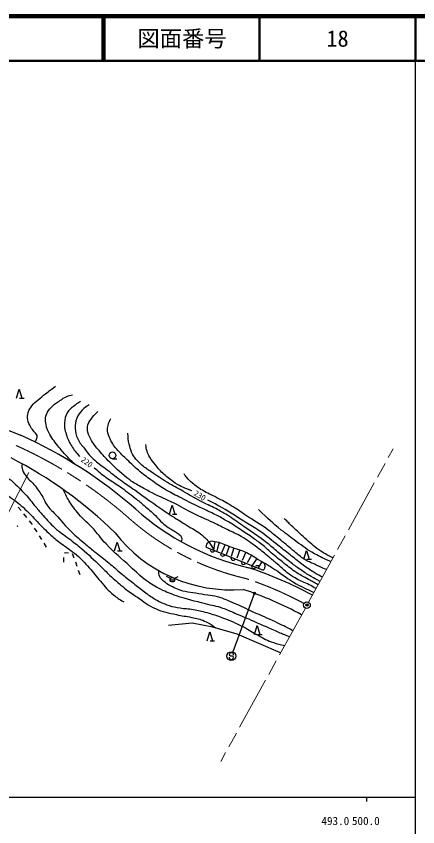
# Model space of a CAD drawing. Units: millimetres, scale not verified. Extents: x 40000 to 680000, y 20000 to 380000.
# Drawn here: x 489417 to 579500, y 198357 to 380000 of the extents above; entities that cross this region are included whole.
import ezdxf
from ezdxf.enums import TextEntityAlignment as Align

# ---------------------------------------------------------------- set-up
doc = ezdxf.new("R2010")
doc.units = ezdxf.units.MM
doc.header["$LTSCALE"] = 1000
doc.header["$PDMODE"] = 32
doc.header["$PDSIZE"] = 500
doc.linetypes.add('CHAIN', pattern=[18.5, 12, -1.5, 3.5, -1.5])
for name, color, linetype, lineweight in [('S-BGD', 7, 'Continuous', 25), ('S-BMK', 2, 'CHAIN', 13), ('S-BMK-SRVR', 3, 'Continuous', 25), ('S-STR-HTXT', 7, 'Continuous', 13), ('S-STR-STRC', 7, 'Continuous', 25), ('S-TTL', 2, 'Continuous', 140), ('S-TTL-BAND', 7, 'Continuous', 25), ('S-TTL-LINE', 7, 'Continuous', 50)]:
    doc.layers.add(name, color=color, linetype=linetype, lineweight=lineweight)
doc.layers.add('S-OTRS', color=6, linetype='Continuous')
doc.layers.add('S-TTL-TXT', color=7, linetype='Continuous')
doc.styles.add('ＭＳ ゴシック', font='')
doc.styles.get('ＭＳ ゴシック').set_extended_font_data('MS Gothic')

msp = doc.modelspace()

# ---------------------------------------------------------------- linework, layer by layer
at = {"layer": 'S-BGD'}
for p, q in [((453379, 301039), (490396, 286086)), ((489492, 294409), (490092, 296409)), ((490092, 296409), (490692, 294409)), ((490192, 294409), (491192, 294409)), ((511017, 280844), (512017, 280844)), ((490507, 269235), (489875, 270010)), ((523768, 268443), (524368, 270443)), ((524368, 270443), (524968, 268443)), ((491770, 267684), (491139, 268460)), ((524468, 268443), (525468, 268443)), ((489636, 265851), (489718, 265673)), ((492992, 266185), (492402, 266909)), ((493027, 266129), (492992, 266185)), ((494084, 264431), (493556, 265280)), ((495141, 262733), (494612, 263582)), ((496198, 261035), (495669, 261884)), ((511476, 260173), (512076, 262173)), ((512076, 262173), (512676, 260173)), ((532651, 262231), (533704, 260572)), ((533977, 262317), (533672, 260367)), ((534980, 262103), (534392, 260192)), ((536254, 261590), (535455, 259756)), ((500290, 259774), (500229, 259623)), ((501125, 259706), (500290, 259774)), ((512176, 260173), (513176, 260173)), ((532045, 261019), (544850, 255886)), ((537211, 261201), (536517, 259326)), ((538248, 260851), (537627, 258950)), ((539576, 260414), (538915, 258526)), ((540951, 259870), (540139, 258042)), ((553920, 258292), (554520, 260292)), ((554520, 260292), (555120, 258292)), ((500018, 258668), (500063, 257669)), ((502423, 258583), (502034, 259505)), ((542191, 259253), (541211, 257509)), ((543396, 258487), (542268, 256836)), ((554620, 258292), (555620, 258292)), ((503105, 256704), (502781, 257650)), ((543967, 256871), (543198, 256837)), ((544524, 257822), (543667, 256360)), ((503752, 254812), (503428, 255758)), ((524011, 253963), (523145, 254463)), ((524877, 253963), (525743, 254463)), ((523944, 253713), (524944, 253713)), ((528915, 244006), (523611, 243450)), ((533516, 243127), (528915, 244006)), ((542869, 241441), (543469, 243441)), ((543469, 243441), (544069, 241441)), ((532219, 240040), (532819, 242040)), ((532819, 242040), (533419, 240040)), ((538997, 241515), (533516, 243127)), ((532919, 240040), (533919, 240040)), ((548715, 237302), (538997, 241515)), ((543569, 241441), (544569, 241441))]:
    msp.add_line(p, q, dxfattribs=at)
for centre, radius in [((511017, 281594), 750), ((524444, 253713), 500)]:
    msp.add_circle(centre, radius, dxfattribs=at)
for centre, radius, start, end in [((448564, 192511), 102500, 48.69883, 65.91333), ((444269, 195167), 96468, 45.73973, 62.84722), ((554468, 312444), 57500, 228.29799, 257.07026), ((537733, 284528), 33077, 217.798, 274.52588), ((533437, 260461), 500, 158.15411, 338.15411), ((535758, 259531), 500, 158.15411, 338.15411), ((538078, 258601), 500, 158.15411, 338.15411), ((540399, 257670), 500, 158.15411, 338.15411), ((516252, 178457), 81964, 61.1157, 71.98369), ((542719, 256740), 500, 158.15411, 338.15411), ((516252, 178457), 76964, 61.1157, 71.75886)]:
    msp.add_arc(centre, radius, start, end, dxfattribs=at)
for points, knots in [([(423912, 302881), (424362, 302443), (424588, 302250), (425121, 302022), (425753, 301752), (426188, 301909), (426869, 301814), (428060, 301649), (428728, 301550), (429907, 301315), (431373, 301022), (432169, 300748), (433611, 300357), (435519, 299840), (436575, 299504), (438481, 298984), (439679, 298657), (440379, 298572), (441561, 298193), (444161, 297358), (445634, 296911), (448137, 295820), (449797, 295097), (450682, 294594), (452300, 293781), (453872, 292991), (454754, 292549), (456295, 291700), (457610, 290976), (458364, 290598), (459625, 289785), (461529, 288559), (462459, 287671), (464370, 286456), (465912, 285475), (466902, 285139), (468449, 284166), (469900, 283254), (470601, 282576), (472028, 281627), (473524, 280634), (474397, 280130), (475941, 279213), (477387, 278354), (478218, 277910), (479687, 277091), (481612, 276017), (482742, 275507), (484640, 274385), (486030, 273563), (486829, 273128), (488136, 272179), (489455, 271222), (490181, 270659), (491383, 269557), (492501, 268531), (493021, 267847), (494088, 266768), (495276, 265567), (495915, 264864), (497168, 263730), (498051, 262931), (498601, 262547), (499540, 261815), (500851, 260794), (501708, 260376), (502953, 259276), (504134, 258234), (504725, 257571), (505784, 256405), (506823, 255259), (507296, 254523), (508323, 253366), (509414, 252136), (509943, 251344), (511236, 250328), (512083, 249662), (512434, 249419), (513525, 248788)], [0, 0, 0, 0, 1, 1, 1, 2, 2, 2, 3, 3, 3, 4, 4, 4, 5, 5, 5, 6, 6, 6, 7, 7, 7, 8, 8, 8, 9, 9, 9, 10, 10, 10, 11, 11, 11, 12, 12, 12, 13, 13, 13, 14, 14, 14, 15, 15, 15, 16, 16, 16, 17, 17, 17, 18, 18, 18, 19, 19, 19, 20, 20, 20, 21, 21, 21, 22, 22, 22, 23, 23, 23, 24, 24, 24, 25, 25, 25, 26, 26, 26, 26]), ([(493615, 284580), (493811, 284824), (493892, 284936), (493991, 285202), (494106, 285508), (494191, 285721), (494091, 286033), (493967, 286421), (493703, 286536), (493460, 286864), (493155, 287274), (492947, 287482), (492695, 287927), (492362, 288514), (492135, 288855), (492030, 289522), (491930, 290164), (491921, 290559), (492097, 291184), (492283, 291844), (492547, 292166), (492961, 292713), (493409, 293306), (493770, 293546), (494324, 294042), (494957, 294609), (495351, 294880), (496019, 295405), (496878, 296081), (497162, 296290), (498245, 297100)], [0, 0, 0, 0, 1, 1, 1, 2, 2, 2, 3, 3, 3, 4, 4, 4, 5, 5, 5, 6, 6, 6, 7, 7, 7, 8, 8, 8, 9, 9, 9, 10, 10, 10, 10]), ([(502503, 279670), (501643, 280476), (501404, 280709), (500738, 281413), (499916, 282283), (499468, 282786), (498744, 283739), (497901, 284849), (497359, 285444), (496750, 286697), (496301, 287621), (496099, 288199), (496019, 289223), (495972, 289824), (495992, 290194), (496218, 290752), (496512, 291480), (496809, 291843), (497348, 292414), (497990, 293093), (498469, 293351), (499242, 293876), (499815, 294265), (500132, 294508), (500771, 294773), (501249, 294971), (501447, 295032), (502034, 295172)], [0, 0, 0, 0, 1, 1, 1, 2, 2, 2, 3, 3, 3, 4, 4, 4, 5, 5, 5, 6, 6, 6, 7, 7, 7, 8, 8, 8, 9, 9, 9, 9]), ([(503862, 293643), (503086, 293195), (502820, 293041), (502234, 292547), (501644, 292050), (501240, 291795), (500871, 291118), (500439, 290323), (500287, 289794), (500239, 288891), (500177, 287706), (500423, 287034), (500771, 285900), (501055, 284973), (501373, 284507), (501868, 283673), (502453, 282688), (502748, 282357), (503616, 281318)], [0, 0, 0, 0, 1, 1, 1, 2, 2, 2, 3, 3, 3, 4, 4, 4, 5, 5, 5, 6, 6, 6, 6]), ([(505776, 292947), (505041, 292463), (504769, 292274), (504238, 291716), (503652, 291102), (503312, 290717), (503006, 289926), (502687, 289099), (502599, 288572), (502643, 287687), (502690, 286732), (502827, 286177), (503230, 285309), (503669, 284366), (504074, 283919), (504713, 283099), (505550, 282024), (506025, 281411), (507035, 280497), (508047, 279581), (508722, 279199), (509805, 278370), (511093, 277384), (511800, 276812), (513107, 275852), (514221, 275034), (514888, 274635), (516017, 273837), (517961, 272463), (519015, 271644), (520969, 270284), (522308, 269352), (523067, 268844), (524439, 267962), (525739, 267125), (526487, 266686), (527796, 265863), (528957, 265134), (529698, 264852), (530762, 263989), (531569, 263334), (531860, 263054), (532696, 262160)], [0, 0, 0, 0, 1, 1, 1, 2, 2, 2, 3, 3, 3, 4, 4, 4, 5, 5, 5, 6, 6, 6, 7, 7, 7, 8, 8, 8, 9, 9, 9, 10, 10, 10, 11, 11, 11, 12, 12, 12, 13, 13, 13, 14, 14, 14, 14]), ([(463163, 291526), (463704, 290717), (463949, 290438), (464555, 289834), (465586, 288809), (466428, 288549), (467693, 287832), (468971, 287107), (469723, 286767), (471031, 286096), (472499, 285343), (473319, 284915), (474803, 284193), (475889, 283666), (476531, 283441), (477607, 282892), (478854, 282254), (479515, 281827), (480744, 281156), (482070, 280431), (482906, 280178), (484149, 279320), (485085, 278674), (485469, 278133), (486352, 277417), (487191, 276738), (487744, 276461), (488555, 275748), (489747, 274702), (490352, 274045), (491426, 272878), (492396, 271822), (492870, 271169), (493796, 270074), (494434, 269318), (494774, 268879), (495431, 268138), (496429, 267013), (496943, 266331), (498068, 265334), (499231, 264303), (500007, 263878), (501239, 262931), (502352, 262076), (503017, 261648), (504076, 260728), (505817, 259215), (506710, 258277), (508382, 256689), (509325, 255793), (509828, 255265), (510786, 254386), (511902, 253360), (512537, 252793), (513723, 251849), (514813, 250982), (515470, 250555), (516627, 249779), (518174, 248742), (518965, 248004), (520666, 247243), (522398, 246467), (523490, 246337), (525339, 245907), (526669, 245598), (527444, 245572), (528777, 245273), (529925, 245015), (530606, 244951), (531681, 244472), (532710, 244014), (533100, 243727), (534128, 242947)], [0, 0, 0, 0, 1, 1, 1, 2, 2, 2, 3, 3, 3, 4, 4, 4, 5, 5, 5, 6, 6, 6, 7, 7, 7, 8, 8, 8, 9, 9, 9, 10, 10, 10, 11, 11, 11, 12, 12, 12, 13, 13, 13, 14, 14, 14, 15, 15, 15, 16, 16, 16, 17, 17, 17, 18, 18, 18, 19, 19, 19, 20, 20, 20, 21, 21, 21, 22, 22, 22, 23, 23, 23, 24, 24, 24, 24]), ([(556684, 251748), (555946, 252170), (555741, 252278), (555126, 252601), (554044, 253169), (553359, 253334), (552299, 253943), (551411, 254453), (550909, 254744), (550100, 255371), (549238, 256039), (548840, 256514), (548015, 257227), (547290, 257854), (546869, 258189), (546130, 258798), (545108, 259640), (544563, 260148), (543502, 260940), (542127, 261968), (541353, 262550), (539875, 263425), (538755, 264088), (538044, 264306), (536876, 264882), (535601, 265510), (534903, 265896), (533620, 266510), (531905, 267330), (530900, 267698), (529194, 268537), (527456, 269392), (526552, 270006), (524824, 270879), (522935, 271834), (521800, 272210), (519911, 273164), (518891, 273679), (518328, 273987), (517341, 274564), (516376, 275127), (515802, 275399), (514913, 276077), (513047, 277502), (512071, 278398), (510401, 280047), (509418, 281018), (508895, 281592), (508002, 282646), (507295, 283480), (506908, 283965), (506345, 284902), (505936, 285583), (505688, 285983), (505517, 286759), (505378, 287391), (505326, 287797), (505517, 288415), (505750, 289170), (506058, 289535), (506545, 290158), (506954, 290680), (507144, 290867), (507716, 291386)], [0, 0, 0, 0, 1, 1, 1, 2, 2, 2, 3, 3, 3, 4, 4, 4, 5, 5, 5, 6, 6, 6, 7, 7, 7, 8, 8, 8, 9, 9, 9, 10, 10, 10, 11, 11, 11, 12, 12, 12, 13, 13, 13, 14, 14, 14, 15, 15, 15, 16, 16, 16, 17, 17, 17, 18, 18, 18, 19, 19, 19, 20, 20, 20, 21, 21, 21, 21]), ([(557157, 252604), (556093, 253184), (555822, 253331), (554971, 253804), (553939, 254376), (553329, 254645), (552338, 255285), (551188, 256027), (550618, 256549), (549540, 257391), (548381, 258297), (547729, 258803), (546611, 259761), (545782, 260471), (545390, 260954), (544538, 261637), (543689, 262317), (543162, 262630), (542267, 263249), (541132, 264034), (540498, 264477), (539338, 265224), (538120, 266008), (537435, 266446), (536178, 267166), (535205, 267723), (534645, 268009), (533644, 268515), (532705, 268990), (532156, 269208), (531209, 269667), (529325, 270579), (528265, 271080), (526404, 272037), (525084, 272715), (524327, 273064), (523047, 273814), (521837, 274522), (521197, 274981), (520052, 275789), (518919, 276587), (518288, 277043), (517221, 277928), (516178, 278793), (515636, 279329), (514654, 280264), (513693, 281180), (513113, 281657), (512252, 282667), (511454, 283603), (511033, 284171), (510474, 285267), (510133, 285937), (509990, 286361), (509915, 287110), (509869, 287573), (509949, 287840), (510047, 288295), (510184, 288932), (510332, 289173), (510672, 289842)], [0, 0, 0, 0, 1, 1, 1, 2, 2, 2, 3, 3, 3, 4, 4, 4, 5, 5, 5, 6, 6, 6, 7, 7, 7, 8, 8, 8, 9, 9, 9, 10, 10, 10, 11, 11, 11, 12, 12, 12, 13, 13, 13, 14, 14, 14, 15, 15, 15, 16, 16, 16, 17, 17, 17, 18, 18, 18, 19, 19, 19, 20, 20, 20, 20]), ([(557566, 253346), (556605, 253843), (556341, 253987), (555576, 254433), (554609, 254998), (554085, 255346), (553162, 255979), (552337, 256545), (551894, 256888), (551101, 257498), (550563, 257911), (550273, 258156), (549745, 258583), (549107, 259098), (548750, 259388), (548118, 259911), (547168, 260698), (546676, 261187), (545704, 261945), (544658, 262761), (544045, 263183), (542965, 263952), (541886, 264721), (541265, 265129), (540172, 265878), (538851, 266783), (538138, 267332), (536782, 268183), (535794, 268803), (535210, 269103), (534178, 269647), (532863, 270342), (532076, 270634), (530761, 271329), (529188, 272160), (528353, 272708), (526802, 273580), (525450, 274340), (524652, 274694), (523330, 275505), (521883, 276394), (521095, 276928), (519696, 277892), (518866, 278464), (518380, 278761), (517608, 279410), (517041, 279888), (516743, 280188), (516279, 280766), (515827, 281331), (515596, 281678), (515303, 282339), (515011, 282998), (514922, 283400), (514761, 284102), (514546, 285037), (514547, 285414), (514489, 286543)], [0, 0, 0, 0, 1, 1, 1, 2, 2, 2, 3, 3, 3, 4, 4, 4, 5, 5, 5, 6, 6, 6, 7, 7, 7, 8, 8, 8, 9, 9, 9, 10, 10, 10, 11, 11, 11, 12, 12, 12, 13, 13, 13, 14, 14, 14, 15, 15, 15, 16, 16, 16, 17, 17, 17, 18, 18, 18, 19, 19, 19, 19]), ([(528846, 273668), (527089, 274322), (526456, 274518), (525100, 275383), (524050, 276053), (523510, 276508), (522580, 277336), (521741, 278083), (521343, 278581), (520627, 279446), (520099, 280086), (519820, 280464), (519399, 281179), (519102, 281681), (518949, 281978), (518769, 282533), (518583, 283105), (518559, 283353), (518485, 284045)], [0, 0, 0, 0, 1, 1, 1, 2, 2, 2, 3, 3, 3, 4, 4, 4, 5, 5, 5, 6, 6, 6, 6]), ([(490720, 279715), (490684, 279116), (490685, 278844), (490834, 278316), (491015, 277677), (491305, 277385), (491709, 276859), (492383, 275980), (492950, 275649), (493640, 274782), (494399, 273827), (494773, 273248), (495389, 272195), (495761, 271557), (495841, 271125), (496263, 270519), (496920, 269577), (497456, 269181), (498230, 268333), (499629, 266801), (500354, 265885), (501837, 264434), (502933, 263363), (503621, 262841), (504789, 261848), (505589, 261166), (506047, 260795), (506865, 260135), (508033, 259193), (508733, 258723), (509889, 257767), (510947, 256893), (511496, 256352), (512549, 255472), (513629, 254570), (514252, 254087), (515354, 253213), (516331, 252438), (516869, 251991), (517868, 251245), (518777, 250568), (519266, 250154), (520237, 249569), (521518, 248797), (522287, 248427), (523698, 247930), (524630, 247601), (525201, 247584), (526175, 247420), (527321, 247227), (527981, 247249), (529127, 247055), (530335, 246851), (531005, 246686), (532187, 246363), (533576, 245984), (534341, 245714), (535685, 245197), (537553, 244478), (538603, 244068), (540385, 243157), (541702, 242484), (542360, 241960), (543664, 241262), (544983, 240556), (545703, 240086), (547125, 239623), (548091, 239309), (548474, 239209), (549649, 238994)], [0, 0, 0, 0, 1, 1, 1, 2, 2, 2, 3, 3, 3, 4, 4, 4, 5, 5, 5, 6, 6, 6, 7, 7, 7, 8, 8, 8, 9, 9, 9, 10, 10, 10, 11, 11, 11, 12, 12, 12, 13, 13, 13, 14, 14, 14, 15, 15, 15, 16, 16, 16, 17, 17, 17, 18, 18, 18, 19, 19, 19, 20, 20, 20, 21, 21, 21, 22, 22, 22, 23, 23, 23, 23]), ([(506934, 278807), (508293, 277621), (508689, 277258), (509911, 276395), (510917, 275684), (511567, 275415), (512570, 274700), (513994, 273683), (514755, 273063), (516126, 271974), (516899, 271360), (517337, 271022), (518087, 270379), (519099, 269511), (519683, 269042), (520646, 268119), (521295, 267497), (521567, 267054), (522241, 266457), (522711, 266041), (522986, 265816), (523504, 265460), (523931, 265167), (524196, 265040), (524634, 264762), (525014, 264521), (525233, 264395), (525598, 264131), (525897, 263915), (526109, 263829), (526329, 263533), (526500, 263302), (526564, 263122), (526561, 262835), (526559, 262600), (526517, 262480), (526415, 262252)], [0, 0, 0, 0, 1, 1, 1, 2, 2, 2, 3, 3, 3, 4, 4, 4, 5, 5, 5, 6, 6, 6, 7, 7, 7, 8, 8, 8, 9, 9, 9, 10, 10, 10, 11, 11, 11, 12, 12, 12, 12]), ([(559020, 255982), (557737, 256548), (557402, 256695), (556376, 257178), (555460, 257609), (554910, 257784), (554046, 258312), (553117, 258878), (552689, 259331), (551841, 260013), (550615, 260997), (549968, 261597), (548754, 262595), (547598, 263546), (546968, 264103), (545762, 264989), (543914, 266347), (542763, 266940), (540848, 268202), (539603, 269022), (538944, 269542), (537667, 270312), (536436, 271055), (535724, 271433), (534454, 272107), (533186, 272781), (532415, 273046), (531179, 273777), (530259, 274320), (529774, 274681), (528942, 275352), (528401, 275789), (528119, 276070), (527682, 276612), (527434, 276920), (527343, 277036), (527084, 277431)], [0, 0, 0, 0, 1, 1, 1, 2, 2, 2, 3, 3, 3, 4, 4, 4, 5, 5, 5, 6, 6, 6, 7, 7, 7, 8, 8, 8, 9, 9, 9, 10, 10, 10, 11, 11, 11, 12, 12, 12, 12]), ([(550706, 240912), (549550, 241395), (549255, 241522), (548327, 241918), (546153, 242847), (544959, 243420), (542789, 244359), (541116, 245084), (540171, 245473), (538490, 246181), (537438, 246624), (536878, 246950), (535794, 247310), (534304, 247806), (533413, 247891), (531896, 248294), (529326, 248977), (527844, 249231), (525337, 250116), (523929, 250613), (523140, 250908), (521803, 251573), (520477, 252233), (519763, 252676), (518561, 253541), (517079, 254606), (516414, 255411), (515063, 256638), (512893, 258607), (511572, 259606), (509561, 261738), (508265, 263113), (507761, 264080), (506465, 265455), (505491, 266487), (504772, 266897), (503841, 267969), (502836, 269127), (502281, 269798), (501473, 271102), (500815, 272164), (500602, 272582), (499972, 273927)], [0, 0, 0, 0, 1, 1, 1, 2, 2, 2, 3, 3, 3, 4, 4, 4, 5, 5, 5, 6, 6, 6, 7, 7, 7, 8, 8, 8, 9, 9, 9, 10, 10, 10, 11, 11, 11, 12, 12, 12, 13, 13, 13, 14, 14, 14, 14]), ([(558100, 254313), (556860, 254977), (556502, 255167), (555526, 255792), (554574, 256401), (554067, 256782), (553164, 257461), (552093, 258266), (551536, 258772), (550486, 259603), (549394, 260468), (548784, 260954), (547683, 261808), (546094, 263039), (545245, 263787), (543589, 264926), (542415, 265733), (541676, 266059), (540470, 266816), (539340, 267526), (538740, 267974), (537604, 268674), (535643, 269884), (534928, 270219), (532433, 271515)], [0, 0, 0, 0, 1, 1, 1, 2, 2, 2, 3, 3, 3, 4, 4, 4, 5, 5, 5, 6, 6, 6, 7, 7, 7, 8, 8, 8, 8]), ([(560013, 257782), (558266, 258523), (557734, 258768), (556345, 259540), (554663, 260475), (553807, 261150), (552250, 262280), (550908, 263255), (550172, 263823), (548880, 264863), (546789, 266546), (546141, 267197), (543746, 269430)], [0, 0, 0, 0, 1, 1, 1, 2, 2, 2, 3, 3, 3, 4, 4, 4, 4]), ([(560477, 258623), (558974, 259372), (558495, 259625), (557321, 260422), (555999, 261320), (555374, 261983), (554172, 263036), (553085, 263989), (552504, 264554), (551463, 265556), (550692, 266298), (550445, 266541), (549510, 267477)], [0, 0, 0, 0, 1, 1, 1, 2, 2, 2, 3, 3, 3, 4, 4, 4, 4]), ([(532045, 261019), (532133, 261511), (532207, 261942), (532651, 262231), (533086, 262514), (533462, 262380), (533977, 262317), (535314, 262154), (535967, 261642), (537236, 261192), (538819, 260633), (539756, 260437), (541274, 259721), (542270, 259252), (542793, 258909), (543697, 258279), (544345, 257828), (545182, 257713), (545196, 256924), (545204, 256496), (545080, 256201), (544850, 255886)], [0, 0, 0, 0, 1, 1, 1, 2, 2, 2, 3, 3, 3, 4, 4, 4, 5, 5, 5, 6, 6, 6, 7, 7, 7, 7]), ([(544500, 257780), (545593, 257189), (545890, 257006), (546765, 256482), (548727, 255306), (549625, 254329), (551605, 253183), (553344, 252177), (554007, 251863), (556202, 250873)], [0, 0, 0, 0, 1, 1, 1, 2, 2, 2, 3, 3, 3, 3]), ([(551476, 242306), (549624, 243269), (549122, 243521), (547590, 244252), (545647, 245180), (544512, 245599), (542551, 246487), (540907, 247231), (540023, 247731), (538356, 248423), (536887, 249032), (536092, 249470), (534557, 249887), (533724, 250114), (533226, 250096), (532373, 250235), (531325, 250406), (530740, 250512), (529692, 250682), (528752, 250834), (528197, 250785), (527284, 251054), (525964, 251444), (525220, 251697), (524007, 252345), (523373, 252683), (523036, 252918), (522493, 253388), (522097, 253730), (521846, 253933), (521624, 254406), (521396, 254891), (521401, 255187), (521405, 255761)], [0, 0, 0, 0, 1, 1, 1, 2, 2, 2, 3, 3, 3, 4, 4, 4, 5, 5, 5, 6, 6, 6, 7, 7, 7, 8, 8, 8, 9, 9, 9, 10, 10, 10, 11, 11, 11, 11])]:
    msp.add_open_spline(points, degree=3, knots=knots, dxfattribs=at)
at = {"layer": 'S-BMK'}
for p, q in [((554998, 248692), (573958, 283059)), ((554274, 247379), (535315, 213012))]:
    msp.add_line(p, q, dxfattribs=at)
for centre, radius, start, end in [((448564, 192511), 100000, 48.69883, 65.88737), ((554468, 312444), 60000, 228.31469, 256.96227), ((516252, 178457), 79464, 61.65647, 71.9051)]:
    msp.add_arc(centre, radius, start, end, dxfattribs=at)
at = {"layer": 'S-BMK-SRVR'}
msp.add_circle((554636, 248035), 750, dxfattribs=at)
msp.add_point((554636, 248035), dxfattribs=at)
msp.add_point((554636, 248035), dxfattribs=at)
at = {"layer": 'S-OTRS'}
msp.add_point((554636, 248035), dxfattribs=at)
at = {"layer": 'S-STR-HTXT'}
msp.add_line((492232, 277714), (475693, 245443), dxfattribs=at)
at = {"layer": 'S-STR-STRC'}
for p, q in [((542827, 250528), (538035, 237533)), ((537294, 236735), (537194, 236853)), ((537539, 236596), (537294, 236735)), ((537839, 236593), (537539, 236596)), ((538084, 236482), (537839, 236593)), ((538190, 236345), (538084, 236482))]:
    msp.add_line(p, q, dxfattribs=at)
for centre, radius in [((542878, 250668), 150), ((542878, 250668), 120), ((542878, 250668), 90), ((542878, 250668), 60), ((542878, 250668), 30), ((537689, 236595), 1000)]:
    msp.add_circle(centre, radius, dxfattribs=at)
for centre, start, end in [((537690, 236349), 179.55488, 359.55488), ((537694, 236849), 359.55488, 179.55488)]:
    msp.add_arc(centre, 500, start, end, dxfattribs=at)
msp.add_point((542878, 250668), dxfattribs=at)
at = {"layer": 'S-TTL'}
msp.add_line((680000, 380000), (40000, 380000), dxfattribs=at)
at = {"layer": 'S-TTL-BAND'}
for p, q in [((579000, 20000), (579000, 370000)), ((40000, 205000), (579000, 205000)), ((568000, 205000), (568000, 204000))]:
    msp.add_line(p, q, dxfattribs=at)
at = {"layer": 'S-TTL-LINE'}
for p, q in [((508747, 380000), (508747, 370000)), ((509247, 380000), (509247, 370000)), ((543997, 380000), (543997, 370000)), ((579000, 380000), (579000, 370000)), ((40000, 370000), (680000, 370000))]:
    msp.add_line(p, q, dxfattribs=at)

# ---------------------------------------------------------------- texts
at = {"layer": 'S-BGD', "style": 'ＭＳ ゴシック'}
for s, rotation, p in [('220', 322.883, (505275, 280063)), ('230', 329.036, (530639, 272592))]:
    msp.add_text(s, height=1320, rotation=rotation, dxfattribs=at).set_placement(p, align=Align.MIDDLE_CENTER)
at = {"layer": 'S-TTL-BAND', "style": 'ＭＳ ゴシック'}
for s, p in [('493.0', (561000, 198195)), ('500.0', (567844, 198195))]:
    msp.add_text(s, height=1833, dxfattribs=at).set_placement(p, align=Align.BOTTOM_CENTER)
at = {"layer": 'S-TTL-TXT', "style": 'ＭＳ ゴシック'}
for s, p in [('図面番号', (526622, 375000)), ('18', (561497, 375000))]:
    msp.add_text(s, height=3666, dxfattribs=at).set_placement(p, align=Align.MIDDLE_CENTER)

doc.saveas('drawing.dxf')
